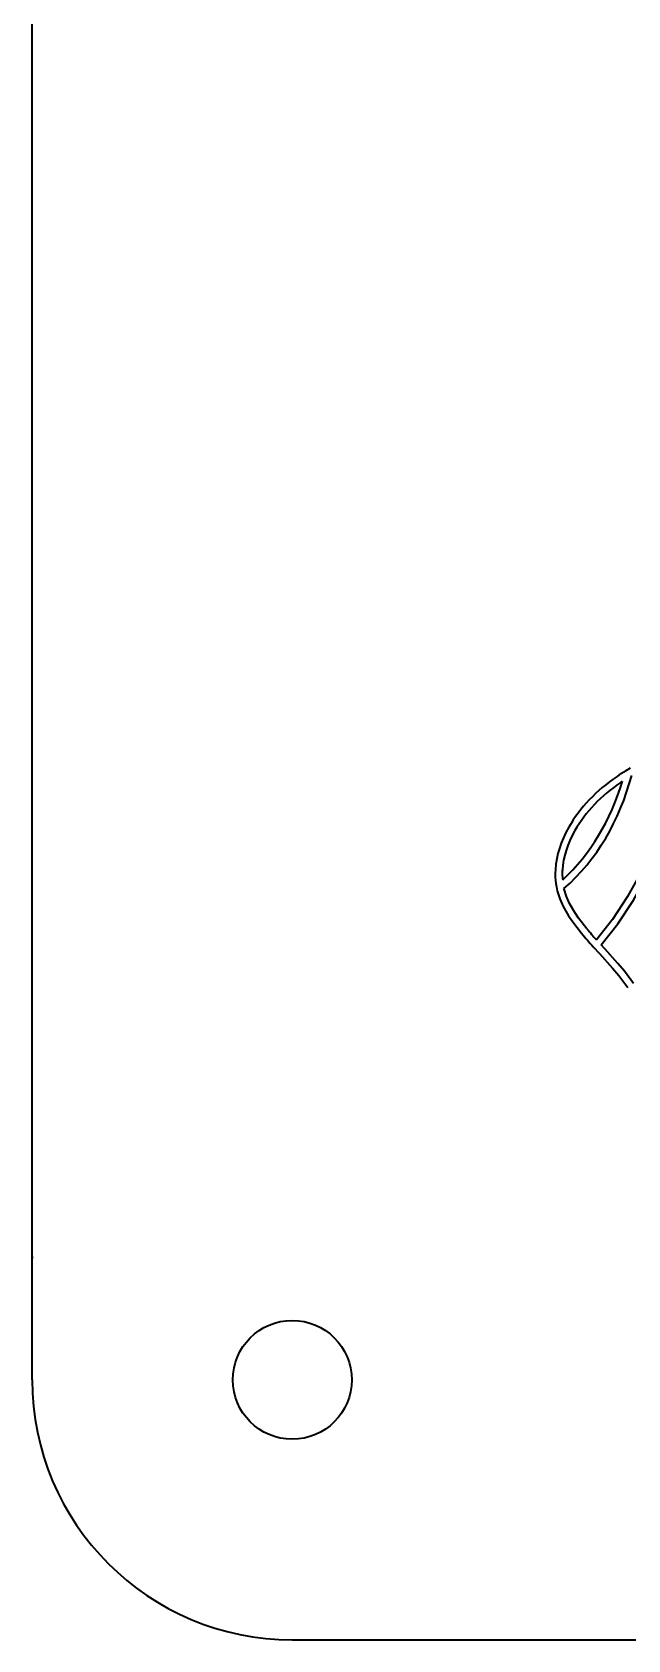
# Model space of a CAD drawing. Extents: x 319 to 941, y 145 to 775.
# Drawn here: x 559.5 to 575.53, y 383.84 to 427.12 of the extents above; entities that cross this region are included whole.
import ezdxf

# ---------------------------------------------------------------- set-up
doc = ezdxf.new("R2010")
doc.units = 0

msp = doc.modelspace()

# ---------------------------------------------------------------- linework, layer by layer
at = {"color": 7, "lineweight": 35}
for p, q in [((559.5, 390.841), (559.5, 446.841)), ((566.5, 383.841), (622.5, 383.841))]:
    msp.add_line(p, q, dxfattribs=at)
at = {"color": 7, "lineweight": 35, "ltscale": 0.003337}
msp.add_line((575.597, 407.307), (575.481, 407.241), dxfattribs=at)
at = {"color": 7, "lineweight": 35, "ltscale": 0.001084}
msp.add_line((575.348, 406.932), (575.384, 406.956), dxfattribs=at)
at = {"color": 7, "lineweight": 35, "ltscale": 0.000168948}
msp.add_line((573.578, 404.469), (573.577, 404.462), dxfattribs=at)
at = {"color": 7, "lineweight": 35, "ltscale": 0.002865}
msp.add_line((573.582, 404.584), (573.578, 404.469), dxfattribs=at)
at = {"color": 7, "lineweight": 35, "ltscale": 0.002736}
msp.add_line((573.609, 404.115), (573.633, 404.009), dxfattribs=at)
at = {"color": 7, "lineweight": 35, "ltscale": 0.000355423}
msp.add_line((573.816, 404.051), (573.813, 404.065), dxfattribs=at)
at = {"color": 7, "lineweight": 35, "ltscale": 0.003549}
msp.add_line((574.908, 402.444), (574.812, 402.548), dxfattribs=at)
at = {"color": 7, "lineweight": 35, "ltscale": 0.006245}
msp.add_line((574.601, 402.501), (574.77, 402.316), dxfattribs=at)
at = {"color": 7, "lineweight": 35}
for points in [[(577.197, 407.816), (576.749, 406.488), (576.518, 405.885), (576.28, 405.322), (575.91, 404.547), (575.522, 403.853), (575.115, 403.235), (574.686, 402.69)], [(574.812, 402.548), (575.261, 403.115), (575.686, 403.758), (576.089, 404.482), (576.474, 405.291), (576.706, 405.846), (576.933, 406.438), (577.181, 407.147), (577.423, 407.905)], [(573.633, 404.009), (573.701, 403.791), (573.791, 403.586), (573.937, 403.329), (574.048, 403.167), (574.286, 402.862)], [(574.431, 402.982), (574.205, 403.27), (574.101, 403.423), (573.963, 403.662), (573.879, 403.852), (573.816, 404.051)], [(574.77, 402.316), (575.122, 401.925), (575.292, 401.723), (575.531, 401.407)], [(575.686, 401.515), (575.441, 401.839), (575.266, 402.046), (574.908, 402.444)]]:
    msp.add_lwpolyline(points, dxfattribs=at)
msp.add_circle((566.5, 390.841), 1.6, dxfattribs=at)
for centre, radius, start, end in [((578.174, 402.792), 5.201, 121.1887, 124.3239), ((575.44, 404.459), 1.863, 179.8944, 190.6273), ((574.305, 404.494), 0.54, 171.7648, 183.4035), ((575.115, 404.511), 1.351, 182.0897, 188.9628), ((581.434, 408.854), 9.14, 219.9787, 222.4083), ((582.415, 409.645), 10.587, 219.844, 222.4399), ((566.5, 394.159), 7, 180, 180.392), ((566.5, 390.841), 7, 180, 270)]:
    msp.add_arc(centre, radius, start, end, dxfattribs=at)
for centre, major_axis, ratio, start_param, end_param in [((550.485, 425.271), (23.698, -20.552), 0.420254, 6.239133, 6.472149), ((551.146, 424.167), (23.253, -19.498), 0.435755, 6.219695, 6.48618), ((584.63, 401.299), (10.945, -3.856), 0.544072, 2.76193, 3.043077), ((585.909, 400.98), (12.058, -4.08), 0.501945, 2.781156, 3.044162), ((579.534, 405.414), (5.903, 1.411), 0.56382, 2.655232, 2.972175), ((582.617, 405.703), (8.822, 1.569), 0.450595, 2.783085, 3.033831)]:
    msp.add_ellipse(centre, major_axis=major_axis, ratio=ratio, start_param=start_param, end_param=end_param, dxfattribs=at)

doc.saveas('drawing.dxf')
